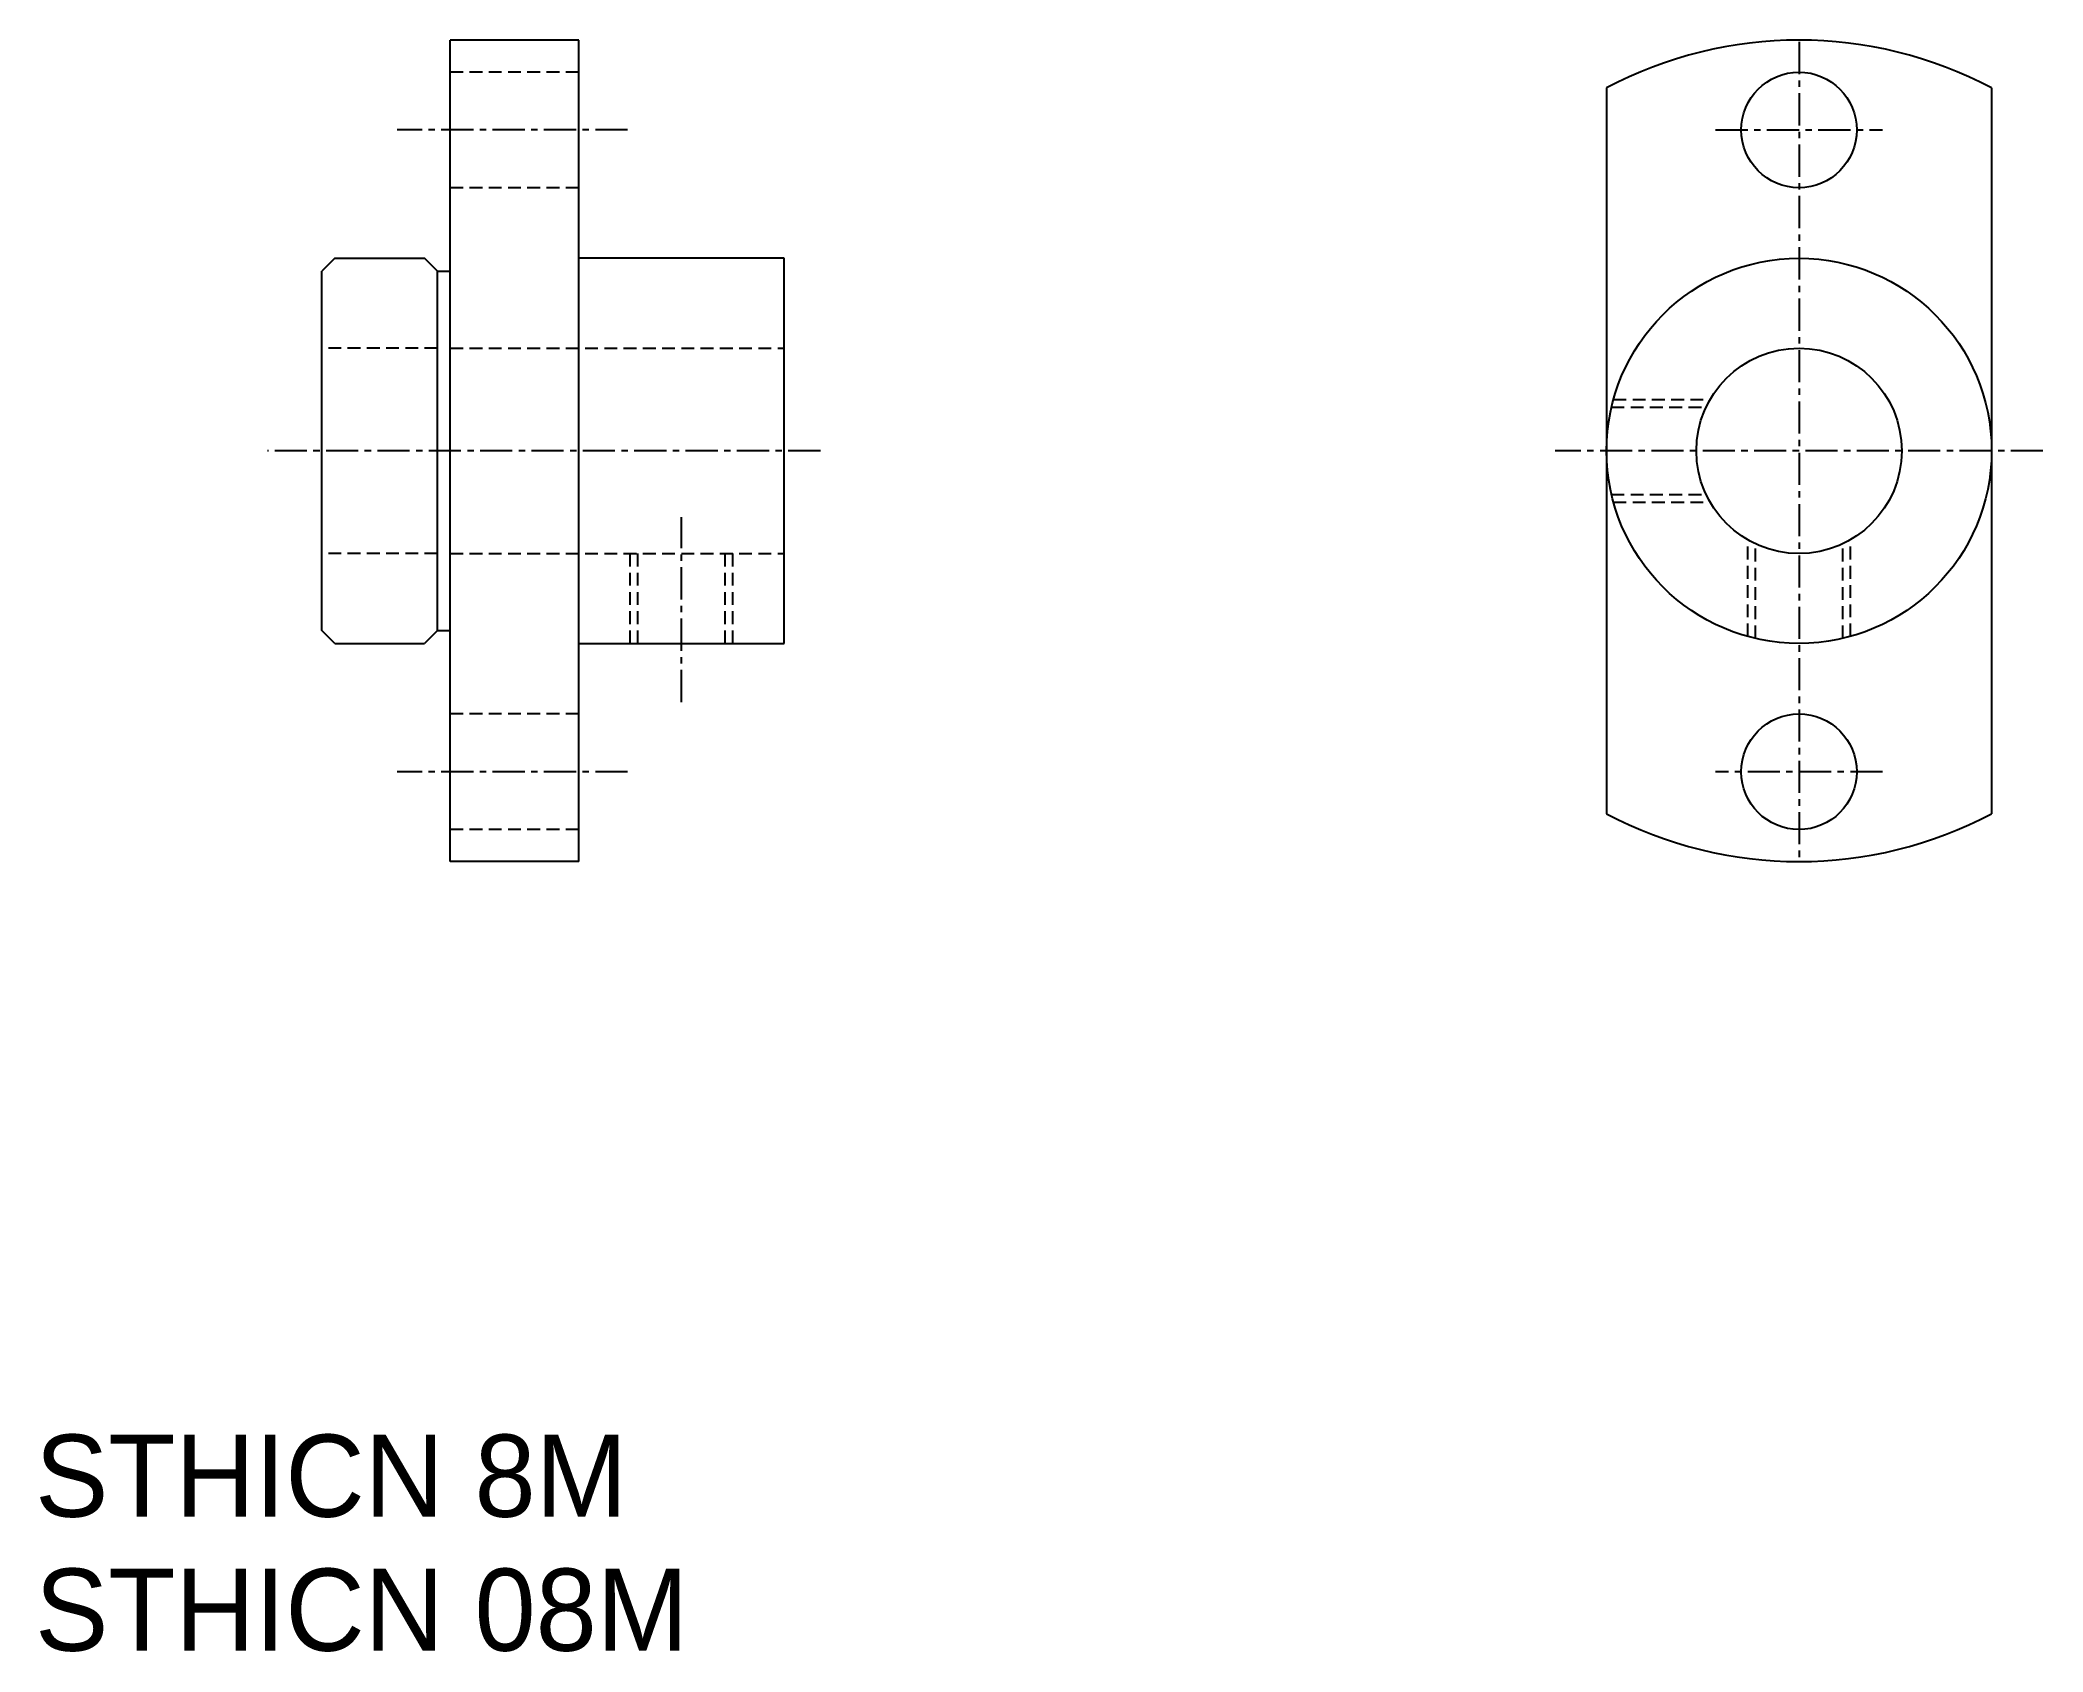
# Model space of a CAD drawing. Extents: x 534.3 to 612.3, y -253.6 to -190.8.
import ezdxf

# ---------------------------------------------------------------- set-up
doc = ezdxf.new("R2010")
doc.units = 0
doc.linetypes.add('CENTER', pattern=[2, 1.25, -0.25, 0.25, -0.25])
doc.linetypes.add('DASHED', pattern=[0.75, 0.5, -0.25])
doc.layers.get('0').update_dxf_attribs({"linetype": 'CONTINUOUS'})
doc.layers.add('CENTER', color=1, linetype='CENTER')

msp = doc.modelspace()

# ---------------------------------------------------------------- linework, layer by layer
at = {"color": 7, "linetype": 'CONTINUOUS'}
for p, q in [((550.275, -222.823), (550.275, -190.823)), ((555.275, -190.823), (550.275, -190.823)), ((555.275, -222.823), (555.275, -190.823)), ((595.305, -192.69), (595.305, -220.957)), ((610.305, -192.69), (610.305, -220.957)), ((545.775, -199.323), (545.275, -199.823)), ((545.775, -199.323), (549.275, -199.323)), ((549.775, -199.823), (549.275, -199.323)), ((563.275, -199.323), (555.275, -199.323)), ((563.275, -214.323), (563.275, -199.323)), ((545.275, -213.823), (545.275, -199.823)), ((549.775, -213.823), (549.775, -199.823)), ((549.775, -199.823), (550.275, -199.823)), ((545.775, -214.323), (545.275, -213.823)), ((545.775, -214.323), (549.275, -214.323)), ((549.775, -213.823), (549.275, -214.323)), ((549.775, -213.823), (550.275, -213.823)), ((555.275, -214.323), (563.275, -214.323)), ((555.275, -222.823), (550.275, -222.823))]:
    msp.add_line(p, q, dxfattribs=at)
at = {"color": 3, "linetype": 'DASHED'}
for p, q in [((555.275, -192.073), (550.275, -192.073)), ((555.275, -196.573), (550.275, -196.573)), ((549.775, -202.823), (545.275, -202.823)), ((550.275, -202.823), (563.275, -202.823)), ((595.5, -205.123), (599.184, -205.123)), ((595.576, -204.823), (599.34, -204.823)), ((595.5, -208.523), (599.184, -208.523)), ((595.576, -208.823), (599.34, -208.823)), ((600.805, -214.052), (600.805, -210.287)), ((601.105, -214.128), (601.105, -210.444)), ((604.505, -214.128), (604.505, -210.444)), ((604.805, -214.052), (604.805, -210.287)), ((549.775, -210.823), (545.275, -210.823)), ((550.275, -210.823), (563.275, -210.823)), ((557.275, -214.323), (557.275, -210.823)), ((557.575, -214.323), (557.575, -210.823)), ((560.975, -214.323), (560.975, -210.823)), ((561.275, -214.323), (561.275, -210.823)), ((555.275, -217.073), (550.275, -217.073)), ((555.275, -221.573), (550.275, -221.573))]:
    msp.add_line(p, q, dxfattribs=at)
at = {"color": 7, "linetype": 'CONTINUOUS'}
for centre, radius in [((602.805, -194.323), 2.25), ((602.805, -206.823), 7.5), ((602.805, -206.823), 4), ((602.805, -219.323), 2.25)]:
    msp.add_circle(centre, radius, dxfattribs=at)
for start, end in [(62.04681, 117.95319), (242.04681, 297.95319)]:
    msp.add_arc((602.805, -206.823), 16, start, end, dxfattribs=at)
at = {"layer": 'CENTER', "color": 1, "linetype": 'CENTER'}
for p, q in [((602.805, -190.896), (602.805, -222.75)), ((557.174, -194.323), (548.209, -194.323)), ((599.555, -194.323), (606.055, -194.323)), ((564.689, -206.823), (543.153, -206.823)), ((612.305, -206.823), (593.305, -206.823)), ((559.275, -216.609), (559.275, -209.409)), ((557.174, -219.323), (548.209, -219.323)), ((606.055, -219.323), (599.555, -219.323))]:
    msp.add_line(p, q, dxfattribs=at)

# ---------------------------------------------------------------- texts
at = {"color": 7, "linetype": 'CONTINUOUS'}
for s, p in [('STHICN 8M', (534.103, -248.341)), ('STHICN 08M', (534.103, -253.56))]:
    msp.add_text(s, height=3.2, dxfattribs=at).set_placement(p)

doc.saveas('drawing.dxf')
